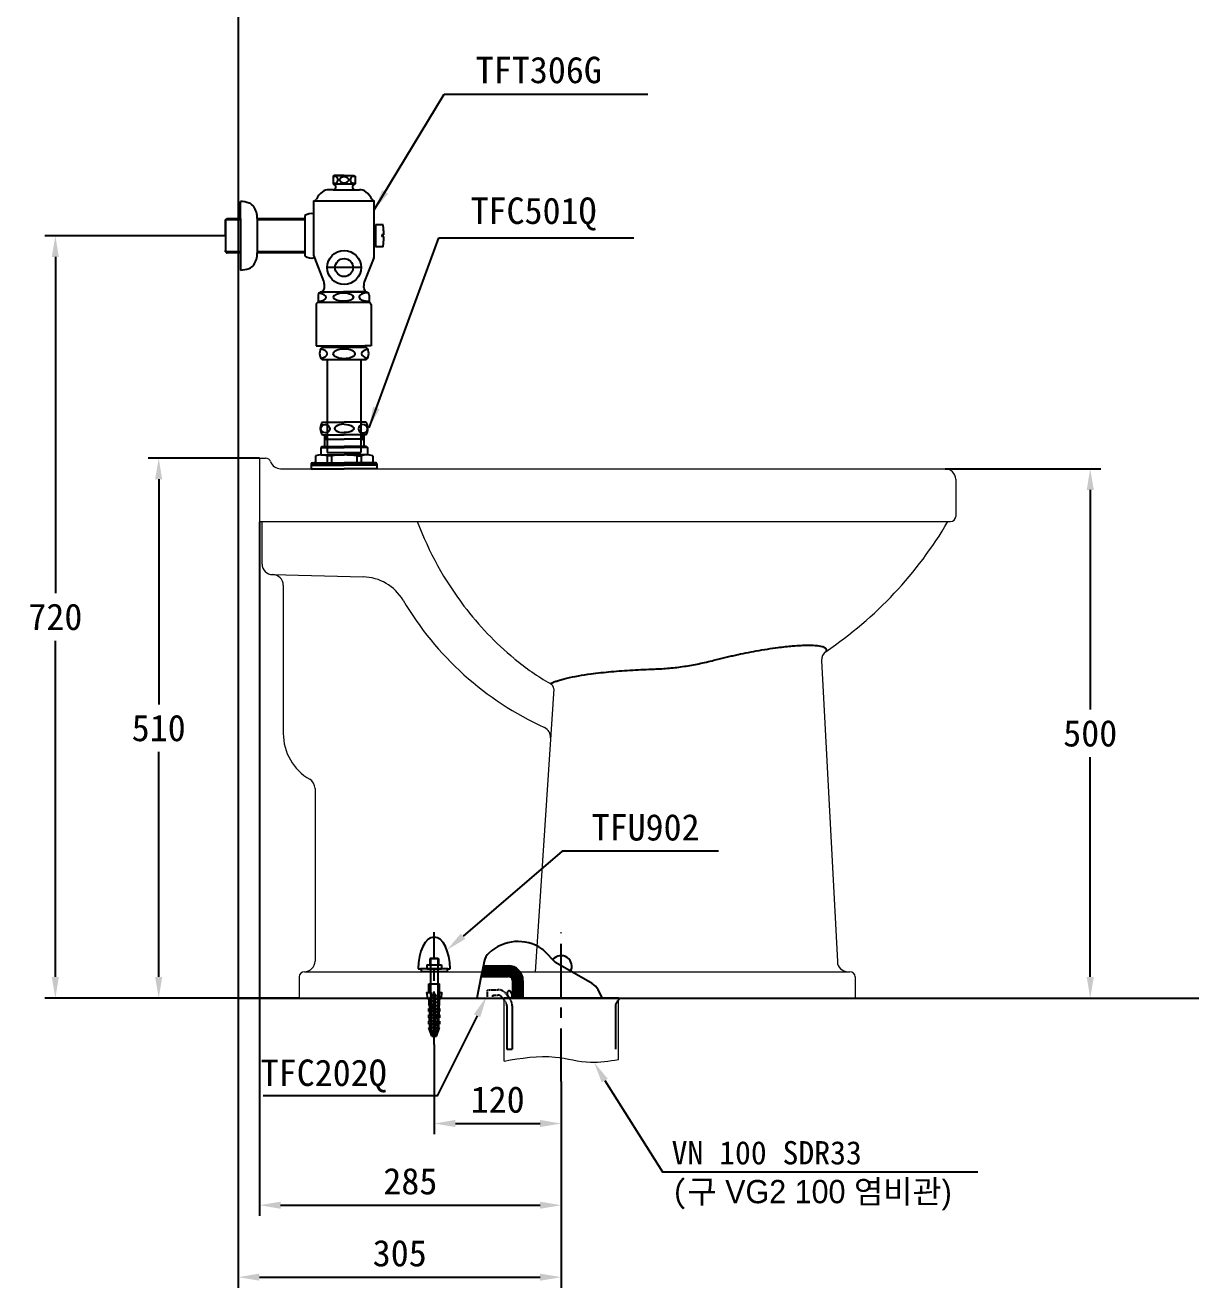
# Model space of a CAD drawing. Extents: x 5890 to 8092, y -47 to 2243.
# Drawn here: x 5890 to 6991, y -47 to 1146 of the extents above; entities that cross this region are included whole.
import ezdxf

# ---------------------------------------------------------------- set-up
doc = ezdxf.new("R2010")
doc.units = 0
doc.header["$LTSCALE"] = 20
doc.header["$MEASUREMENT"] = 0
for name, pattern in [('CENTER', [2, 1.25, -0.25, 0.25, -0.25]), ('HIDDEN', [0.375, 0.25, -0.125]), ('HIDDEN2', [0.1875, 0.125, -0.0625])]:
    doc.linetypes.add(name, pattern=pattern)
doc.layers.get('0').update_dxf_attribs({"linetype": 'CONTINUOUS'})
doc.layers.get('DEFPOINTS').update_dxf_attribs({"linetype": 'CONTINUOUS'})
for name, color, linetype in [('1', 1, 'CONTINUOUS'), ('2', 2, 'CONTINUOUS'), ('3', 3, 'CONTINUOUS'), ('4', 4, 'CONTINUOUS'), ('6', 6, 'CONTINUOUS'), ('CENTER', 2, 'CENTER'), ('DIM', 3, 'CONTINUOUS'), ('FAUCET', 4, 'CONTINUOUS'), ('새 레이어1', 8, 'CONTINUOUS')]:
    doc.layers.add(name, color=color, linetype=linetype)
doc.styles.add('ROMANS', font='ROMANS')
doc.dimstyles.get("Standard").update_dxf_attribs({"dimtxt": 2.5, "dimasz": 2, "dimexe": 2, "dimexo": 1, "dimgap": 1.5, "dimtad": 1, "dimdec": 0, "dimlfac": 10, "dimrnd": 0.5, "dimzin": 0, "dimdsep": 46, "dimtxsty": 'Standard', "dimcen": 0, "dimclrt": 2, "dimadec": 0, "dimazin": 0, "dimtfac": 1, "dimtdec": 0, "dimtmove": 0, "dimatfit": 3, "dimfxl": 0, "dimtolj": 1, "dimtzin": 0, "dimarcsym": 0})

# ---------------------------------------------------------------- blocks, each defined once
blk = doc.blocks.new('*X16')
at = {"color": 0}
for p, q in [((1041.4, 975), (1072.4, 975)), ((1041.6, 976), (1070.5, 976)), ((1041.8, 977), (1066.9, 977)), ((1040, 968), (1078.1, 968)), ((1040.2, 969), (1077.7, 969)), ((1040.4, 970), (1077.2, 970)), ((1040.6, 971), (1076.6, 971)), ((1040.8, 972), (1075.8, 972)), ((1041, 973), (1074.9, 973)), ((1041.2, 974), (1073.8, 974)), ((1066, 967), (1078.4, 967)), ((1067.8, 966), (1078.7, 966)), ((1068.5, 965), (1078.9, 965)), ((1068.9, 964), (1079, 964)), ((1069, 963), (1079, 963)), ((1069, 962), (1079, 962)), ((1069, 961), (1079, 961)), ((1069, 960), (1079, 960)), ((1069, 959), (1079, 959)), ((1069, 958), (1079, 958)), ((1069, 957), (1079, 957)), ((1069, 956), (1079, 956)), ((1069, 955), (1079, 955)), ((1069, 954), (1079, 954)), ((1069, 953), (1079, 953)), ((1069, 952), (1079, 952)), ((1069, 951), (1079, 951)), ((1069, 950), (1079, 950)), ((1069, 949), (1079, 949)), ((1069, 948), (1079, 948)), ((1069, 947), (1079, 947))]:
    blk.add_line(p, q, dxfattribs=at)
blk = doc.blocks.new('*D17')
at = {"layer": '3', "color": 3, "lineweight": -2}
for p, q in [((6111.6, 676.7), (6111.6, 21.2)), ((6396.6, 148), (6396.6, 21.2)), ((6131.6, 31.2), (6376.6, 31.2))]:
    blk.add_line(p, q, dxfattribs=at)
at = {"layer": '3', "color": 3}
for points in [[(6131.6, 34.5), (6131.6, 27.8), (6111.6, 31.2)], [(6376.6, 34.5), (6376.6, 27.8), (6396.6, 31.2)]]:
    blk.add_solid(points, dxfattribs=at)
at = {"layer": 'DEFPOINTS', "color": 0}
for p in [(6111.6, 676.7), (6396.6, 148), (6396.6, 31.2)]:
    blk.add_point(p, dxfattribs=at)
at = {"layer": '3', "color": 2, "insert": (6254.1, 53.7), "char_height": 25, "attachment_point": 5}
blk.add_mtext('\\A1;285', dxfattribs=at)
blk = doc.blocks.new('*D18')
at = {"layer": '3', "color": 3, "lineweight": -2}
for p, q in [((6759.1, 726.7), (6906.1, 726.7)), ((6896.1, 706.7), (6896.1, 499.2)), ((6896.1, 246.7), (6896.1, 454.2)), ((6674.1, 226.7), (6906.1, 226.7))]:
    blk.add_line(p, q, dxfattribs=at)
at = {"layer": '3', "color": 3}
for points in [[(6892.8, 706.7), (6899.5, 706.7), (6896.1, 726.7)], [(6892.8, 246.7), (6899.5, 246.7), (6896.1, 226.7)]]:
    blk.add_solid(points, dxfattribs=at)
at = {"layer": 'DEFPOINTS', "color": 0}
for p in [(6759.1, 726.7), (6674.1, 226.7), (6896.1, 226.7)]:
    blk.add_point(p, dxfattribs=at)
at = {"layer": '3', "color": 2, "insert": (6896.1, 476.7), "char_height": 25, "attachment_point": 5}
blk.add_mtext('\\A1;500', dxfattribs=at)
blk = doc.blocks.new('*D19')
at = {"layer": '3', "color": 3, "lineweight": -2}
for p, q in [((6111.6, 736.7), (6006.5, 736.7)), ((6016.5, 716.7), (6016.5, 504.2)), ((6016.5, 246.7), (6016.5, 459.2)), ((6149.1, 226.7), (6006.5, 226.7))]:
    blk.add_line(p, q, dxfattribs=at)
at = {"layer": '3', "color": 3}
for points in [[(6013.1, 716.7), (6019.8, 716.7), (6016.5, 736.7)], [(6013.1, 246.7), (6019.8, 246.7), (6016.5, 226.7)]]:
    blk.add_solid(points, dxfattribs=at)
at = {"layer": 'DEFPOINTS', "color": 0}
for p in [(6111.6, 736.7), (6016.5, 226.7), (6149.1, 226.7)]:
    blk.add_point(p, dxfattribs=at)
at = {"layer": '3', "color": 2, "insert": (6016.5, 481.7), "char_height": 25, "attachment_point": 5}
blk.add_mtext('\\A1;510', dxfattribs=at)
blk = doc.blocks.new('*D20')
at = {"layer": '3', "color": 3, "lineweight": -2}
for p, q in [((6079.6, 946.7), (5908.9, 946.7)), ((5918.9, 926.7), (5918.9, 609.2)), ((5918.9, 246.7), (5918.9, 564.2)), ((6063.7, 226.7), (5908.9, 226.7))]:
    blk.add_line(p, q, dxfattribs=at)
at = {"layer": '3', "color": 3}
for points in [[(5915.5, 926.7), (5922.2, 926.7), (5918.9, 946.7)], [(5915.5, 246.7), (5922.2, 246.7), (5918.9, 226.7)]]:
    blk.add_solid(points, dxfattribs=at)
at = {"layer": 'DEFPOINTS', "color": 0}
for p in [(6079.6, 946.7), (5918.9, 226.7), (6063.7, 226.7)]:
    blk.add_point(p, dxfattribs=at)
at = {"layer": '3', "color": 2, "insert": (5918.9, 586.7), "char_height": 25, "attachment_point": 5}
blk.add_mtext('\\A1;720', dxfattribs=at)
blk = doc.blocks.new('*D23')
at = {"layer": '3', "color": 3, "lineweight": -2}
for p, q in [((6276.6, 183.1), (6276.6, 98.3)), ((6396.6, 148), (6396.6, 98.3)), ((6296.6, 108.3), (6376.6, 108.3))]:
    blk.add_line(p, q, dxfattribs=at)
at = {"layer": '3', "color": 3}
for points in [[(6296.6, 111.7), (6296.6, 105), (6276.6, 108.3)], [(6376.6, 111.7), (6376.6, 105), (6396.6, 108.3)]]:
    blk.add_solid(points, dxfattribs=at)
at = {"layer": 'DEFPOINTS', "color": 0}
for p in [(6276.6, 183.1), (6396.6, 148), (6396.6, 108.3)]:
    blk.add_point(p, dxfattribs=at)
at = {"layer": '3', "color": 2, "insert": (6336.6, 130.8), "char_height": 25, "attachment_point": 5}
blk.add_mtext('\\A1;120', dxfattribs=at)
blk = doc.blocks.new('*D25')
at = {"layer": '3', "color": 3, "lineweight": -2}
for p, q in [((6091.6, 226.7), (6091.6, -46.8)), ((6396.6, 148), (6396.6, -46.8)), ((6111.6, -36.8), (6376.6, -36.8))]:
    blk.add_line(p, q, dxfattribs=at)
at = {"layer": '3', "color": 3}
for points in [[(6111.6, -33.4), (6111.6, -40.1), (6091.6, -36.8)], [(6376.6, -33.4), (6376.6, -40.1), (6396.6, -36.8)]]:
    blk.add_solid(points, dxfattribs=at)
at = {"layer": 'DEFPOINTS', "color": 0}
for p in [(6091.6, 226.7), (6396.6, 148), (6396.6, -36.8)]:
    blk.add_point(p, dxfattribs=at)
at = {"layer": '3', "color": 2, "insert": (6244.1, -14.3), "char_height": 25, "attachment_point": 5}
blk.add_mtext('\\A1;305', dxfattribs=at)

msp = doc.modelspace()

# ---------------------------------------------------------------- linework, layer by layer
at = {"linetype": 'Continuous', "lineweight": 0}
for p, q in [((6111.58836, 736.72805), (6111.58836, 676.72575)), ((6111.58836, 736.72805), (6117.44623, 736.72805)), ((6131.58836, 726.72805), (6759.08839, 726.72805)), ((6769.08839, 716.72805), (6769.08837, 681.72805)), ((6111.58836, 676.72575), (6764.08837, 676.72805)), ((6114.08836, 636.72962), (6114.08836, 676.72576)), ((6124.21368, 626.72726), (6209.5945, 624.61213)), ((6134.08836, 616.72805), (6134.08836, 476.72805)), ((6642.40675, 545.55595), (6657.30897, 261.20469)), ((6389.49906, 518.701), (6372.00672, 251.72805)), ((6164.08836, 424.76652), (6164.08836, 261.72805)), ((6154.08836, 251.72805), (6669.08836, 251.72805)), ((6149.08836, 246.72805), (6149.08836, 226.72805)), ((6674.08836, 246.72805), (6674.08836, 226.72805)), ((6149.08836, 226.72805), (6674.08836, 226.72805))]:
    msp.add_line(p, q, dxfattribs=at)
for p, q in [((6273.26486, 264.32805), (6272.58836, 263.93747)), ((6272.58836, 263.93747), (6272.58836, 258.32805)), ((6280.58836, 263.93747), (6272.58836, 263.93747)), ((6273.26486, 264.32805), (6279.91186, 264.32805)), ((6279.91186, 264.32805), (6280.58836, 263.93747)), ((6280.58836, 263.93747), (6280.58836, 258.32805)), ((6261.58837, 254.32805), (6263.58836, 254.32805)), ((6289.58836, 254.32805), (6263.58836, 254.32805)), ((6288.88836, 254.32805), (6264.28836, 254.32805)), ((6264.28836, 254.32805), (6264.28836, 251.72805)), ((6288.88836, 251.72805), (6264.28836, 251.72805)), ((6269.66016, 258.32805), (6283.51657, 258.32805)), ((6269.66016, 258.32805), (6269.66016, 254.32805)), ((6269.66016, 254.32805), (6283.51657, 254.32805)), ((6273.12426, 258.32805), (6273.12426, 254.32805)), ((6273.18836, 254.32805), (6273.18836, 229.32805)), ((6279.98836, 254.32805), (6279.98836, 229.32805)), ((6280.05247, 258.32805), (6280.05247, 254.32805)), ((6283.51657, 258.32805), (6283.51657, 254.32805)), ((6288.88836, 254.32805), (6288.88836, 251.72805)), ((6289.58836, 254.32805), (6291.58836, 254.32805)), ((6272.4882, 227.46836), (6273.38836, 227.55843)), ((6280.68836, 225.12438), (6272.4882, 227.46836)), ((6273.18836, 229.32805), (6279.98836, 229.32805)), ((6273.38836, 229.32805), (6273.38836, 197.32805)), ((6280.68836, 228.24041), (6276.88339, 229.32805)), ((6279.78836, 229.32805), (6279.78836, 197.32805)), ((6279.78836, 228.10746), (6280.68836, 228.24041)), ((6272.4882, 224.35232), (6273.38836, 224.4424)), ((6280.68836, 222.00835), (6272.4882, 224.35232)), ((6272.4882, 221.23629), (6273.38836, 221.32636)), ((6280.68836, 218.89231), (6272.4882, 221.23629)), ((6272.4882, 218.12025), (6273.38836, 218.21033)), ((6280.68836, 215.77628), (6272.4882, 218.12025)), ((6272.4882, 215.00422), (6273.38836, 215.09429)), ((6280.68836, 212.66024), (6272.4882, 215.00422)), ((6279.78836, 224.99143), (6280.68836, 225.12438)), ((6279.78836, 221.87539), (6280.68836, 222.00835)), ((6279.78836, 218.75936), (6280.68836, 218.89231)), ((6279.78836, 215.64333), (6280.68836, 215.77628)), ((6272.4882, 211.88819), (6273.38836, 211.97826)), ((6280.68836, 209.54421), (6272.4882, 211.88819)), ((6272.4882, 208.77215), (6273.38836, 208.86223)), ((6280.68836, 206.42818), (6272.4882, 208.77215)), ((6272.4882, 205.65612), (6273.38836, 205.74619)), ((6280.68836, 203.31214), (6272.4882, 205.65612)), ((6279.78836, 212.52729), (6280.68836, 212.66024)), ((6279.78836, 209.41126), (6280.68836, 209.54421)), ((6279.78836, 206.29522), (6280.68836, 206.42818)), ((6279.78836, 203.17919), (6280.68836, 203.31214)), ((6272.4882, 202.54008), (6273.38836, 202.63016)), ((6280.68836, 200.19611), (6272.4882, 202.54008)), ((6272.4882, 199.42405), (6273.38836, 199.51412)), ((6280.68836, 197.08007), (6272.4882, 199.42405)), ((6273.02798, 196.11437), (6273.90865, 196.18992)), ((6279.57595, 194.27566), (6273.02798, 196.11437)), ((6276.58836, 190.32805), (6273.38836, 197.32805)), ((6274.66224, 192.53942), (6275.54291, 192.61497)), ((6278.31353, 191.51412), (6274.66224, 192.53942)), ((6279.78836, 197.32805), (6276.58836, 190.32805)), ((6277.08228, 191.40849), (6278.31353, 191.51412)), ((6278.3447, 194.17003), (6279.57595, 194.27566)), ((6279.60162, 196.91953), (6280.68836, 197.08007)), ((6279.78836, 200.06316), (6280.68836, 200.19611))]:
    msp.add_line(p, q)
at = {"color": 7}
for p, q in [((6391.09238, 260.54154), (6380.76293, 271.23968)), ((6323.1889, 257.85624), (6321.13235, 247.82062)), ((6323.91239, 261.3868), (6323.1889, 257.85624)), ((6323.1889, 257.33743), (6346.41025, 257.33743)), ((6425.67668, 240.60222), (6391.09238, 260.54154)), ((6321.13235, 247.82062), (6316.80997, 226.72805)), ((6321.13235, 247.3018), (6346.41025, 247.3018)), ((6350.4245, 243.28755), (6350.4245, 226.74581)), ((6360.46012, 243.28755), (6360.46012, 226.74581)), ((6435.60144, 226.74581), (6431.47653, 234.57664))]:
    msp.add_line(p, q, dxfattribs=at)
at = {"ltscale": 0.4}
for p, q in [((6271.63836, 240.3736), (6281.53836, 240.3736)), ((6271.63836, 232.1236), (6271.63836, 240.3736)), ((6281.53836, 219.9136), (6281.53836, 240.3736)), ((6269.32836, 232.1236), (6270.19461, 226.3486)), ((6269.32836, 232.1236), (6273.87446, 232.1236)), ((6273.94836, 232.1236), (6273.08211, 226.3486)), ((6277.41336, 230.8861), (6275.76336, 230.8861)), ((6275.76336, 230.8861), (6275.76336, 191.6986)), ((6277.41336, 191.6986), (6277.41336, 230.8861)), ((6281.53836, 232.1236), (6283.84836, 232.1236)), ((6283.84836, 232.1236), (6282.98211, 226.3486)), ((6270.19461, 226.3486), (6273.08211, 226.3486)), ((6271.63836, 226.3486), (6271.63836, 219.9136)), ((6271.63836, 219.9136), (6275.76336, 219.9136)), ((6271.63836, 213.9736), (6271.63836, 216.9436)), ((6271.63836, 216.9436), (6275.76336, 216.9436)), ((6272.17888, 219.9136), (6272.18315, 216.9436)), ((6277.41336, 219.9136), (6281.53836, 219.9136)), ((6277.41336, 216.9436), (6281.53836, 216.9436)), ((6281.00496, 219.9136), (6281.00496, 216.9436)), ((6281.53836, 226.3486), (6282.98211, 226.3486)), ((6281.53836, 216.9436), (6281.53836, 213.9736)), ((6275.76336, 213.9736), (6271.63836, 213.9736)), ((6271.63836, 208.0336), (6271.63836, 211.0036)), ((6271.63836, 211.0036), (6275.76336, 211.0036)), ((6275.76336, 208.0336), (6271.63836, 208.0336)), ((6271.63836, 202.0936), (6271.63836, 205.0636)), ((6271.63836, 205.0636), (6275.76336, 205.0636)), ((6272.18741, 213.9736), (6272.19168, 211.0036)), ((6272.20021, 205.0636), (6272.19595, 208.0336)), ((6281.53836, 213.9736), (6277.41336, 213.9736)), ((6277.41336, 211.0036), (6281.53836, 211.0036)), ((6281.53836, 208.0336), (6277.41336, 208.0336)), ((6277.41336, 205.0636), (6281.53836, 205.0636)), ((6280.98363, 205.0636), (6280.98789, 208.0336)), ((6280.99643, 213.9736), (6280.99216, 211.0036)), ((6281.53836, 211.0036), (6281.53836, 208.0336)), ((6281.53836, 205.0636), (6281.53836, 202.0936)), ((6275.76336, 202.0936), (6271.63836, 202.0936)), ((6274.44336, 190.8736), (6271.63836, 199.1236)), ((6275.76336, 199.1236), (6271.63836, 199.1236)), ((6272.20448, 202.0936), (6272.20875, 199.1236)), ((6275.43336, 190.8736), (6274.44336, 190.8736)), ((6274.44336, 190.8736), (6278.73336, 190.8736)), ((6275.76336, 191.6986), (6277.41336, 191.6986)), ((6281.53836, 202.0936), (6277.41336, 202.0936)), ((6277.41336, 199.1236), (6281.53836, 199.1236)), ((6277.74336, 190.8736), (6278.73336, 190.8736)), ((6278.73336, 190.8736), (6281.53836, 199.1236)), ((6280.97509, 199.1236), (6280.97936, 202.0936))]:
    msp.add_line(p, q, dxfattribs=at)
at = {"color": 7, "linetype": 'HIDDEN', "ltscale": 0.15}
for p, q in [((6326.95103, 234.71184), (6336.57214, 234.71184)), ((6326.95103, 226.74581), (6326.95103, 234.71184)), ((6331.96884, 229.69402), (6336.57214, 229.69402)), ((6331.96884, 226.74581), (6331.96884, 229.69402)), ((6340.62729, 227.63158), (6344.37512, 222.48908)), ((6344.68244, 230.58695), (6348.43027, 225.44445)), ((6451.90389, 226.74581), (6448.80161, 222.48908))]:
    msp.add_line(p, q, dxfattribs=at)
at = {"color": 3, "linetype": 'Continuous', "lineweight": 0}
for p, q in [((6342.57764, 167.30592), (6342.57764, 226.72805)), ((6450.59909, 168.79846), (6450.59909, 226.72805))]:
    msp.add_line(p, q, dxfattribs=at)
at = {"color": 7, "linetype": 'HIDDEN2', "ltscale": 0.17}
for p, q in [((6345.33779, 219.53371), (6345.33779, 178.5762)), ((6350.3556, 219.53371), (6350.3556, 178.5762)), ((6447.83894, 219.53371), (6447.83894, 178.5762))]:
    msp.add_line(p, q, dxfattribs=at)
at = {"color": 7}
msp.add_lwpolyline([(6345.75459, 229.49837, 0.0621308276), (6346.384, 228.17977, 0.0753600164), (6347.17964, 227.27239, 0.107055245), (6348.18273, 226.74098, 0.1498887269), (6349.00209, 226.76038, 0.1498887269), (6349.6697, 227.2358, 0.107055245), (6350.15437, 228.26228, 0.0753600164), (6350.24768, 229.46548, 0.0621308276), (6349.9615, 230.8983, 0.0621308276), (6349.3321, 232.2169, 0.0753600164), (6348.53645, 233.12428, 0.107055245), (6347.53336, 233.65569, 0.1498887269), (6346.71401, 233.63628, 0.1498887269), (6346.04639, 233.16087, 0.107055245), (6345.56172, 232.13438, 0.0753600164), (6345.46841, 230.93119, 0.0621308276)], format="xyb", close=True, dxfattribs=at)
at = {"linetype": 'Continuous', "lineweight": 0}
for centre, radius, start, end in [((6117.44623, 731.72805), 5, 19.47122063, 90), ((6131.58836, 736.72805), 10, 199.47122063, 270), ((6759.08839, 716.72805), 10, 0, 90.00000941), ((6764.08837, 681.72805), 5, 270.00020198, 359.99995608), ((6557.93337, 789.00262), 317.74193, 200.69278454, 217.17134445), ((6433.87769, 868.99311), 380, 304.07733609, 329.6048534), ((6124.08836, 636.72497), 10, 179.97337782, 270), ((6124.08836, 616.72497), 10, 0, 90), ((6208.48006, 579.62593), 45, 30.62732976, 88.580905), ((6505.58059, 755.0006), 300, 210.54722558, 245.39184835), ((6543.79603, 778.28294), 300, 217.17134445, 230.30156992), ((6652.39914, 545.96311), 10, 124.07733609, 182.99999962), ((6508.51868, 736.22838), 245.1085, 230.4339644, 240.09406513), ((6384.50976, 519.02791), 5, 356.25128154, 65.97182011), ((6376.49345, 473.15577), 10, 356.25128154, 65.39184835), ((6184.08836, 476.72805), 50, 180, 240), ((6154.08836, 424.76652), 10, 0, 60), ((6154.08836, 246.72805), 5, 90, 180), ((6154.08836, 261.72805), 10, 270, 0), ((6667.29526, 261.72805), 10, 183, 270), ((6669.08836, 246.72805), 5, 0, 90)]:
    msp.add_arc(centre, radius, start, end, dxfattribs=at)
at = {"color": 7}
for centre, radius, start, end in [((6355.80649, 240.04984), 40.14249, 55.73109334, 133.11382652), ((6338.65937, 258.36478), 15.05343, 133.11382652, 168.41903051), ((6369.93358, 260.78353), 15.05343, 43.99550901, 55.73109334), ((6346.41025, 243.28755), 14.04987, 0, 90), ((6346.41025, 243.28755), 4.01425, 0, 90), ((6418.15787, 227.56101), 15.05343, 27.77812615, 60.03472876)]:
    msp.add_arc(centre, radius, start, end, dxfattribs=at)
at = {"color": 2}
msp.add_arc((6396.58836, 256.74581), 10.03562, 330.00031181, 141.53781911, dxfattribs=at)
at = {"color": 7, "linetype": 'HIDDEN', "ltscale": 0.15}
for centre, radius, start, end in [((6336.57214, 224.67621), 10.03562, 36.08435624, 90), ((6336.57214, 224.67621), 5.01781, 36.08435624, 90), ((6340.31997, 219.53371), 5.01781, 0, 36.08435624), ((6340.31997, 219.53371), 10.03562, 0, 36.08435624)]:
    msp.add_arc(centre, radius, start, end, dxfattribs=at)
at = {"color": 7, "linetype": 'HIDDEN'}
msp.add_arc((6452.85676, 219.53371), 5.01781, 143.91564376, 180, dxfattribs=at)
for centre, start_param, end_param in [((6276.58837, 254.32805), 3.1415928756, 4.712388919), ((6276.58836, 254.32805), 1.5707963882, 3.1415924315)]:
    msp.add_ellipse(centre, major_axis=(0, -30), ratio=0.5, start_param=start_param, end_param=end_param)
at = {"color": 3, "linetype": 'Continuous', "lineweight": 0}
msp.add_spline([(6342.57764, 167.30592), (6390.8948, 171.14153), (6424.1483, 166.17539), (6450.59909, 168.79846)], degree=3, dxfattribs=at)
at = {"layer": '1', "color": 95, "linetype": 'Continuous'}
for points, knots in [([(6114.08836, 636.72962), (6114.10932, 636.7294), (6114.12136, 636.72927), (6114.13607, 636.72912), (6114.15346, 636.72894), (6114.17352, 636.72873), (6114.19625, 636.72849), (6114.22165, 636.72823), (6114.24972, 636.72793), (6114.28045, 636.72761), (6114.3139, 636.72726), (6114.34982, 636.72689), (6114.37602, 636.72661), (6114.38912, 636.72648)], [0, 0, 0, 0, 0.3333332545, 0.399999912, 0.4666665724, 0.533333236, 0.5999999033, 0.6666665744, 0.7333332498, 0.7999999297, 0.8666666145, 0.9333333045, 1, 1, 1, 1]), ([(6646.73728, 556.09065), (6646.73859, 556.05912), (6646.7412, 555.99608), (6646.74496, 555.90484), (6646.74861, 555.81606), (6646.75215, 555.72998), (6646.75558, 555.64654), (6646.7589, 555.56574), (6646.76211, 555.48759), (6646.76521, 555.41207), (6646.76821, 555.33919), (6646.77111, 555.26895), (6646.7739, 555.20133), (6646.77658, 555.13635), (6646.77916, 555.07399), (6646.78163, 555.01426), (6646.78399, 554.95715), (6646.78623, 554.90266), (6646.78836, 554.85079), (6646.79092, 554.78823), (6646.79376, 554.71806), (6646.79671, 554.64424), (6646.7993, 554.57911), (6646.80155, 554.52268), (6646.80346, 554.47493), (6646.80503, 554.43587), (6646.80628, 554.40545), (6646.80717, 554.38387), (6646.8077, 554.3714), (6646.8079, 554.3668)], [0, 0, 0, 0, 0.0279254226, 0.0558291734, 0.0837123772, 0.1115761641, 0.1394216685, 0.1672500294, 0.1950623905, 0.2228598993, 0.2506437078, 0.2784149717, 0.3061748508, 0.3339245083, 0.3616651111, 0.3893978296, 0.4171238371, 0.4448443102, 0.4725604284, 0.500273374, 0.5504592708, 0.6005784115, 0.6506380152, 0.7006453303, 0.7506076317, 0.8005322178, 0.8504264065, 0.9002975327, 1, 1, 1, 1])]:
    msp.add_open_spline(points, degree=3, knots=knots, dxfattribs=at)
at = {"layer": '1', "color": 0, "linetype": 'Continuous'}
for points, knots in [([(6540.7938, 545.87159), (6542.49718, 546.30964), (6545.88617, 547.18118), (6550.95838, 548.42025), (6555.99818, 549.60363), (6566.05191, 551.86321), (6581.80382, 555.00872), (6597.50096, 557.43595), (6608.49816, 558.73644), (6618.78857, 559.7288), (6629.51453, 560.22168), (6637.31857, 559.86098), (6641.39892, 559.2699), (6643.72876, 558.69326), (6645.41321, 557.9689), (6646.49829, 557.11386), (6646.65732, 556.43298), (6646.73728, 556.09065)], [0, 0, 0, 0, 0.0315083149, 0.0626882039, 0.0937919304, 0.124947256, 0.2500451752, 0.3922237373, 0.4460298031, 0.4997151141, 0.6420876256, 0.7492067323, 0.7989583126, 0.8491870754, 0.898916055, 0.9491764458, 1, 1, 1, 1]), ([(6386.31309, 523.75728), (6386.89062, 524.03157), (6387.98885, 524.55315), (6389.75369, 525.27415), (6391.4316, 525.90138), (6393.81466, 526.71974), (6397.15577, 527.72758), (6403.4176, 529.33494), (6412.34552, 531.1561), (6423.41543, 532.86308), (6433.98076, 534.15733), (6443.72306, 535.14144), (6453.77029, 535.9715), (6463.99173, 536.64463), (6474.26172, 537.17537), (6481.12445, 537.40388), (6484.52611, 537.51715)], [0, 0, 0, 0, 0.0368386352, 0.0700522166, 0.0994871778, 0.1250116808, 0.187516769, 0.2496182431, 0.3771010891, 0.4991991505, 0.5854503927, 0.6707464752, 0.7549538528, 0.8379650136, 0.9196838399, 1, 1, 1, 1]), ([(6484.52611, 537.51715), (6486.88288, 537.60805), (6491.63491, 537.79133), (6498.72308, 538.35257), (6505.83128, 539.11358), (6515.1512, 540.39739), (6526.871, 542.46168), (6536.09412, 544.72056), (6540.7938, 545.87159)], [0, 0, 0, 0, 0.1241217195, 0.2502715544, 0.3741351911, 0.5003249371, 0.7453878778, 1, 1, 1, 1])]:
    msp.add_open_spline(points, degree=3, knots=knots, dxfattribs=at)
at = {"layer": '3'}
for p, q in [((6171.08836, 770.72805), (6191.58836, 770.72805)), ((6212.08836, 770.72805), (6191.58836, 770.72805)), ((6171.08836, 758.72805), (6191.58836, 758.72805)), ((6173.08836, 758.72805), (6173.08836, 748.22805)), ((6173.08836, 754.72805), (6191.58836, 754.72805)), ((6174.08836, 754.72805), (6173.08836, 753.47805)), ((6174.08836, 758.72805), (6174.08836, 754.72805)), ((6212.08836, 758.72805), (6191.58836, 758.72805)), ((6210.08836, 754.72805), (6191.58836, 754.72805)), ((6209.08836, 758.72805), (6209.08836, 754.72805)), ((6209.08836, 754.72805), (6210.08836, 753.47805)), ((6210.08836, 758.72805), (6210.08836, 748.22805)), ((6170.58836, 747.72805), (6169.58836, 746.72805)), ((6169.58836, 746.72805), (6191.58836, 746.72805)), ((6169.58836, 746.72805), (6169.58836, 739.72805)), ((6169.58836, 739.72805), (6191.58836, 739.72805)), ((6170.58836, 747.72805), (6191.58836, 747.72805)), ((6170.58836, 747.72805), (6170.58836, 747.72805)), ((6212.58836, 747.72805), (6191.58836, 747.72805)), ((6213.58836, 746.72805), (6191.58836, 746.72805)), ((6213.58836, 739.72805), (6191.58836, 739.72805)), ((6212.58836, 747.72805), (6213.58836, 746.72805)), ((6212.58836, 747.72805), (6212.58836, 747.72805)), ((6213.58836, 746.72805), (6213.58836, 739.72805)), ((6160.58836, 731.22805), (6160.58836, 726.72805)), ((6160.58836, 730.72805), (6191.58836, 730.72805)), ((6160.58836, 730.22805), (6191.58836, 730.22805)), ((6161.58836, 732.22805), (6163.58836, 732.22805)), ((6163.58836, 732.22805), (6191.58836, 732.22805)), ((6164.58836, 738.92297), (6164.58836, 733.22805)), ((6179.58836, 738.84162), (6175.58836, 738.84162)), ((6175.58836, 738.84162), (6175.58836, 732.22805)), ((6179.58836, 738.84162), (6179.58836, 732.22805)), ((6219.58836, 732.22805), (6191.58836, 732.22805)), ((6222.58836, 730.72805), (6191.58836, 730.72805)), ((6222.58836, 730.22805), (6191.58836, 730.22805)), ((6203.58836, 738.84162), (6203.58836, 732.22805)), ((6203.58836, 738.84162), (6207.58836, 738.84162)), ((6207.58836, 738.84162), (6207.58836, 732.22805)), ((6218.58836, 738.92297), (6218.58836, 733.22805)), ((6221.58836, 732.22805), (6219.58836, 732.22805)), ((6222.58836, 731.22805), (6222.58836, 726.72805)), ((6160.58836, 726.72805), (6191.58836, 726.72805)), ((6222.58836, 726.72805), (6191.58836, 726.72805)), ((6450.59909, 226.72805), (6342.57764, 226.72805)), ((6345.33779, 178.5762), (6350.3556, 178.5762))]:
    msp.add_line(p, q, dxfattribs=at)
at = {"layer": '3', "color": 3}
for p, q in [((6397.46294, 365.40962), (6303.83667, 285.17636)), ((6544.96294, 365.40962), (6397.46294, 365.40962))]:
    msp.add_line(p, q, dxfattribs=at)
at = {"layer": '3'}
for points in [[(6317.14606, 210.17987), (6279.40031, 134.47948), (6115.213, 134.47948)], [(6437.68793, 148.87868), (6492.32279, 62.57282), (6789.82279, 62.57282)]]:
    msp.add_lwpolyline(points, dxfattribs=at)
for centre, radius, start, end in [((6179.08836, 764.72805), 10, 143.13010235, 216.86989765), ((6204.08836, 764.72805), 10, 323.13010235, 36.86989765), ((6169.95975, 721.49253), 18.2393, 72.02523915, 107.12727962), ((6172.58836, 748.22805), 0.5, 270, 0), ((6191.58836, 658.06034), 81.66771, 90, 98.44945732), ((6191.58836, 658.06034), 81.66771, 81.55054268, 90), ((6213.21698, 721.49253), 18.2393, 72.87272038, 107.97476085), ((6210.58836, 748.22805), 0.5, 180, 270), ((6161.58836, 731.22805), 1, 90, 180), ((6163.58836, 733.22805), 1, 270, 0), ((6219.58836, 733.22805), 1, 180, 270), ((6221.58836, 731.22805), 1, 0, 90)]:
    msp.add_arc(centre, radius, start, end, dxfattribs=at)
msp.add_ellipse((6173.85916, 764.50182), major_axis=(-4.3189, 0), ratio=0.9179526791, dxfattribs=at)
msp.add_ellipse((6191.58836, 764.7635), major_axis=(-9.05575, 0), ratio=0.437793456, start_param=4.7123889804, end_param=7.853981634, dxfattribs=at)
at = {"layer": '3', "extrusion": (0, 0, -1)}
msp.add_ellipse((6191.58836, 764.7635), major_axis=(9.05575, 0), ratio=0.437793456, start_param=4.7123889804, end_param=7.853981634, dxfattribs=at)
msp.add_ellipse((6209.31757, 764.50182), major_axis=(4.3189, 0), ratio=0.9179526791, dxfattribs=at)
at = {"layer": '3', "color": 3}
for points in [[(6301.66764, 287.70746), (6306.0057, 282.64527), (6288.65011, 272.1622)], [(6434.81257, 147.19244), (6427.57048, 166.13085), (6440.56329, 150.56492)]]:
    msp.add_solid(points, dxfattribs=at)
at = {"layer": '3'}
msp.add_solid([(6314.16299, 211.66729), (6326.07057, 228.07828), (6320.12913, 208.69245)], dxfattribs=at)
at = {"layer": '4'}
for p, q in [((6182.58836, 1003.72805), (6181.19606, 1002.9242)), ((6181.19606, 1002.9242), (6181.19606, 995.86594)), ((6191.58836, 1003.72805), (6182.58836, 1003.72805)), ((6184.08836, 1003.72805), (6200.58836, 1003.72805)), ((6200.58836, 1003.72805), (6201.98067, 1002.9242)), ((6201.98067, 1002.9242), (6201.98067, 995.86594)), ((6181.28871, 990.22805), (6177.13763, 990.22805)), ((6181.19606, 995.86594), (6201.98067, 995.86594)), ((6181.19606, 995.86594), (6182.74133, 994.76272)), ((6181.19606, 995.86594), (6182.04099, 995.26272)), ((6181.28871, 990.22805), (6201.88802, 990.22805)), ((6201.98067, 995.86594), (6200.4354, 994.76272)), ((6201.98067, 995.86594), (6201.13574, 995.26272)), ((6201.88802, 990.22805), (6206.0391, 990.22805)), ((6093.58836, 962.97805), (6093.58836, 979.22805)), ((6163.08836, 927.69096), (6163.08836, 979.72805)), ((6163.08836, 979.7136), (6220.08836, 979.57139)), ((6220.08836, 979.57139), (6219.92177, 979.73799)), ((6220.08836, 927.69096), (6220.08836, 979.72805)), ((6079.58836, 961.82805), (6080.73836, 962.97805)), ((6093.58836, 961.82805), (6079.58836, 961.82805)), ((6079.58836, 946.72805), (6079.58836, 961.82805)), ((6079.58836, 961.82805), (6079.58836, 960.72805)), ((6079.58836, 960.72805), (6079.58836, 932.72805)), ((6080.73836, 962.97805), (6093.58836, 962.97805)), ((6093.58836, 962.97805), (6093.58836, 930.47805)), ((6109.5868, 962.97805), (6154.58836, 962.97805)), ((6109.5868, 962.97805), (6109.5868, 930.47805)), ((6154.58836, 961.82805), (6109.5868, 961.82805)), ((6154.58836, 961.82805), (6152.59651, 962.97805)), ((6154.58836, 965.72805), (6154.58836, 946.72805)), ((6221.31264, 957.12035), (6220.76115, 955.96718)), ((6228.31264, 957.12035), (6221.31264, 957.12035)), ((6221.31264, 957.12035), (6221.31264, 936.33574)), ((6154.58836, 946.72805), (6154.58836, 927.72805)), ((6227.08836, 947.47805), (6227.08836, 945.97805)), ((6229.08836, 947.47805), (6227.08836, 947.47805)), ((6229.08836, 945.97805), (6227.08836, 945.97805)), ((6079.58836, 932.72805), (6079.58836, 931.62805)), ((6079.58836, 931.62805), (6079.58836, 932.72805)), ((6093.58836, 931.62805), (6079.58836, 931.62805)), ((6079.58836, 931.62805), (6080.73836, 930.47805)), ((6093.58836, 930.47805), (6080.73836, 930.47805)), ((6093.58836, 930.47805), (6093.58836, 914.22805)), ((6154.58836, 931.62805), (6109.5868, 931.62805)), ((6154.58836, 930.47805), (6109.5868, 930.47805)), ((6154.58836, 931.62805), (6152.59651, 930.47805)), ((6221.31264, 936.33574), (6220.76115, 937.48892)), ((6228.31264, 936.33574), (6221.31264, 936.33574)), ((6163.44598, 925.83401), (6172.23008, 903.87375)), ((6219.73075, 925.83401), (6210.94664, 903.87375)), ((6208.739, 916.72805), (6175.33134, 916.72805)), ((6171.58836, 894.72805), (6172.68644, 896.62997)), ((6171.58836, 893.72805), (6171.58836, 894.72805)), ((6173.08836, 898.12997), (6173.08836, 899.41706)), ((6210.08836, 898.12997), (6210.08836, 899.41706)), ((6210.08836, 897.86202), (6210.08836, 898.22805)), ((6211.58836, 894.72805), (6210.35631, 896.86202)), ((6211.58836, 893.72805), (6211.58836, 894.72805)), ((6167.09516, 890.72805), (6167.09516, 883.72805)), ((6215.09516, 883.72805), (6167.09516, 883.72805)), ((6170.09516, 893.72805), (6191.09516, 893.72805)), ((6171.21591, 893.72805), (6171.36591, 893.72805)), ((6212.09516, 893.72805), (6191.09516, 893.72805)), ((6191.36591, 893.72805), (6211.90741, 893.72805)), ((6211.51591, 893.72805), (6211.36591, 893.72805)), ((6211.51591, 893.72805), (6211.90741, 893.72805)), ((6215.09516, 890.72805), (6215.09516, 883.72805)), ((6165.09516, 881.72805), (6165.09516, 842.72805)), ((6217.09516, 881.72805), (6217.09516, 842.72805)), ((6165.09516, 842.72805), (6211.09516, 842.72805)), ((6171.21591, 839.22805), (6170.8244, 839.22805)), ((6171.04686, 841.56152), (6212.12987, 841.56152)), ((6171.09516, 842.72805), (6171.09516, 841.56152)), ((6211.09516, 842.72805), (6211.09516, 841.56152)), ((6217.09516, 842.72805), (6211.09516, 842.72805)), ((6212.12987, 829.56152), (6171.04686, 829.56152)), ((6175.71336, 829.56152), (6175.71336, 741.9346)), ((6207.46336, 829.56152), (6207.46336, 741.9346)), ((6175.71336, 741.9346), (6207.46336, 741.9346))]:
    msp.add_line(p, q, dxfattribs=at)
for radius in [16, 8.5]:
    msp.add_circle((6191.58836, 916.72805), radius, dxfattribs=at)
for centre, radius, start, end in [((6182.61344, 999.50318), 3.24188, 244.07405947, 115.92594053), ((6200.56329, 999.50318), 3.24188, 64.07405947, 295.92594053), ((6177.13763, 980.22805), 10, 90, 127.82329918), ((6181.28871, 992.72805), 2.5, 270, 54.47560436), ((6201.88802, 992.72805), 2.5, 125.52439564, 270), ((6206.0391, 980.22805), 10, 52.17670082, 90), ((6092.08836, 949.26557), 30, 70.99286388, 87.13401602), ((6162.73734, 982.693), 3, 276.71940909, 333.43460418), ((6183.26991, 972.32899), 20, 127.82329918, 153.24982144), ((6199.90682, 972.32899), 20, 26.75017856, 52.17670082), ((6220.43939, 982.693), 3, 206.56539582, 263.28059091), ((6098.24389, 968.30621), 10, 37.19654919, 68.8073231), ((6089.58836, 963.22805), 20, 359.2837841, 33.79228837), ((6160.61348, 957.74695), 10, 75.67106971, 127.05), ((6219.58836, 956.52805), 1.3, 292.61986495, 334.44131347), ((6159.08836, 946.72805), 70, 4.42435579, 8.53777862), ((6159.08836, 946.72805), 70, 0.61385986, 4.42435579), ((6159.08836, 946.72805), 70, 355.57564421, 359.38614014), ((6089.58836, 930.22805), 20, 326.20771163, 0.7162159), ((6219.58836, 936.92805), 1.3, 25.55868653, 67.38013505), ((6159.08836, 946.72805), 70, 351.46222138, 355.57564421), ((6098.24389, 925.14988), 10, 291.1926769, 322.80345081), ((6160.61348, 935.70915), 10, 232.95, 285.88880981), ((6168.08836, 927.69096), 5, 180, 201.80140949), ((6215.08836, 927.69096), 5, 338.19859051, 360), ((6092.08836, 944.19052), 30, 272.86598398, 289.00713612), ((6161.08836, 899.41706), 12, 0, 21.80140949), ((6170.08836, 898.12997), 3, 330, 0), ((6222.08836, 899.41706), 12, 158.19859051, 180), ((6212.08836, 897.86202), 2, 180, 210), ((6167.09516, 881.72805), 2, 90, 180), ((6170.09516, 890.72805), 3, 90, 180), ((6212.09516, 890.72805), 3, 0, 90), ((6215.09516, 881.72805), 2, 0, 90), ((6176.33836, 835.56152), 8, 131.40962211, 228.59037789), ((6206.83836, 835.56152), 8, 311.40962211, 48.59037789)]:
    msp.add_arc(centre, radius, start, end, dxfattribs=at)
for centre, major_axis, ratio in [((6191.55864, 999.59837), (-4.14983, 0), 0.7405569885), ((6190.96868, 888.81661), (-9.40496, 0), 0.4196851309), ((6191.58836, 835.28021), (-10.23571, 0), 0.4590352453)]:
    msp.add_ellipse(centre, major_axis=major_axis, ratio=ratio, dxfattribs=at)
for centre, major_axis, ratio, start_param, end_param in [((6165.32685, 888.55051), (-9.40496, 0), 0.4196851309, 1.7599403664, 4.4691613738), ((6215.10217, 888.90531), (9.40496, 0), 0.4196851309, 1.6636307279, 4.7116435105), ((6165.37988, 835.28021), (10.23571, 0), 0.4590352453, -1.1301927018, 1.1640044958), ((6218.23918, 835.28021), (-10.23571, 0), 0.4590352453, -1.1216140804, 1.0883910713)]:
    msp.add_ellipse(centre, major_axis=major_axis, ratio=ratio, start_param=start_param, end_param=end_param, dxfattribs=at)
msp.add_point((6080.73836, 930.47805), dxfattribs=at)
at = {"layer": '6', "color": 5}
msp.add_lwpolyline([(8091.58836, 2104.22805), (6091.58836, 2104.22805), (6091.58836, 226.72805), (7968.30466, 226.72805), (7968.30466, 1226.72805)], dxfattribs=at)
at = {"layer": 'CENTER', "color": 1, "linetype": 'CENTER', "ltscale": 2}
for p, q in [((6276.58836, 183.07101), (6276.58836, 289.09517)), ((6396.58836, 148.01639), (6396.58836, 288.66768))]:
    msp.add_line(p, q, dxfattribs=at)
at = {"layer": 'DEFPOINTS', "color": 0, "linetype": 'ByBlock'}
msp.add_point((6321.13235, 247.3018), dxfattribs=at)
at = {"layer": 'DEFPOINTS', "color": 5, "linetype": 'ByBlock'}
for p in [(6272.4882, 199.42405), (6280.68836, 197.08007)]:
    msp.add_point(p, dxfattribs=at)
at = {"layer": 'DIM', "color": 5, "linetype": 'ByBlock', "lineweight": -2}
msp.add_line((6272.4882, 199.42405), (6272.4882, 199.42405), dxfattribs=at)
at = {"layer": '새 레이어1'}
for p, q in [((6273.26486, 264.32805), (6273.26486, 258.32805)), ((6279.91186, 264.32805), (6279.91186, 258.32805))]:
    msp.add_line(p, q, dxfattribs=at)

# ---------------------------------------------------------------- block references
at = {"color": 7, "xscale": 1.003562326168321, "yscale": 1.003562326166048, "zscale": 1.003562326165992}
msp.add_blockref('*X16', (5277.62177, -723.27234), dxfattribs=at)

# ---------------------------------------------------------------- texts
at = {"layer": '2', "attachment_point": 4, "style": 'ROMANS'}
for s, insert, char_height in [('{\\Ftxt|c129;T\\Ftxt|c0;F\\Ftxt|c129;T306G}', (6315.92619, 1103.09662), 25), ('{\\Ftxt|c129;T\\Ftxt|c0;FC\\Ftxt|c129;501Q}', (6310.91171, 967.22849), 25), ('{\\Ftxt|c129;T\\Ftxt|c0;FC202\\Ftxt|c129;Q}', (6112.79735, 153.13317), 25), ('{\\Ftxt|c129;VN 100 SDR33\\P(\\fGulim|b0|i0|c129|p50;구 VG2 100 염비관)}', (6500.82279, 59.07282), 22)]:
    msp.add_mtext(s, dxfattribs=dict(at, insert=insert, char_height=char_height))
at = {"layer": '3', "color": 2, "insert": (6476.21294, 387.90962), "char_height": 25, "attachment_point": 5}
msp.add_mtext('\\A1;TFU902', dxfattribs=at)

# ---------------------------------------------------------------- dimensions: what is measured, and where the dimension line sits
at = {"layer": '3'}
for base, p1, p2, picture, middle in [((5918.8644, 226.72805), (6079.58836, 946.72805), (6063.68741, 226.72805), '*D20', (5918.8644, 586.72805)), ((6016.45426, 226.72805), (6111.58836, 736.72805), (6149.08836, 226.72805), '*D19', (6016.45426, 481.72805)), ((6896.14926, 226.72805), (6759.08839, 726.72805), (6674.08836, 226.72805), '*D18', (6896.14926, 476.72805))]:
    dim = msp.add_linear_dim(base=base, p1=p1, p2=p2, angle=90, dimstyle='Standard', override={"dimtxt": 25, "dimasz": 20, "dimexe": 10, "dimexo": 0, "dimgap": 10, "dimtih": 1, "dimtoh": 1, "dimdec": 4, "dimlfac": 1, "dimzin": 8, "dimclrd": 3, "dimclre": 3, "dimtdec": 4, "dimarcsym": 1}, dxfattribs=at)
    dim.commit()
    dim.dimension.update_dxf_attribs({"geometry": picture, "text_midpoint": middle})
for base, p1, override, picture, middle in [((6396.58836, 31.1643), (6111.58836, 676.72575), {"dimtxt": 25, "dimasz": 20, "dimexe": 10, "dimexo": 0, "dimgap": 10, "dimdec": 4, "dimlfac": 1, "dimzin": 8, "dimclrd": 3, "dimclre": 3, "dimtdec": 4, "dimarcsym": 1}, '*D17', (6254.08836, 53.6643)), ((6396.58836, -36.77303), (6091.58836, 226.72805), {"dimtxt": 25, "dimasz": 20, "dimexe": 10, "dimexo": 0, "dimgap": 10, "dimtoh": 1, "dimdec": 4, "dimlfac": 1, "dimzin": 8, "dimclrd": 3, "dimclre": 3, "dimtdec": 4, "dimarcsym": 1}, '*D25', (6244.08836, -14.27303)), ((6396.58836, 108.34004), (6276.58836, 183.07101), {"dimtxt": 25, "dimasz": 20, "dimexe": 10, "dimexo": 0, "dimgap": 10, "dimdec": 4, "dimlfac": 1, "dimzin": 8, "dimclrd": 3, "dimclre": 3, "dimtdec": 4, "dimarcsym": 1}, '*D23', (6336.58836, 130.84004))]:
    dim = msp.add_linear_dim(base=base, p1=p1, p2=(6396.58836, 148.01639), dimstyle='Standard', override=override, dxfattribs=at)
    dim.commit()
    dim.dimension.update_dxf_attribs({"geometry": picture, "text_midpoint": middle})

# ---------------------------------------------------------------- leaders
at = {"layer": 'FAUCET', "color": 8, "annotation_type": 0, "has_hookline": 1, "hookline_direction": 0}
for points, text_width in [([(6220.08836, 971.09812), (6285.92619, 1080.59662), (6305.92619, 1080.59662)], 162.5), ([(6215.07388, 765.22999), (6280.91171, 944.72849), (6300.91171, 944.72849)], 154.16667)]:
    msp.add_leader(points, dimstyle='Standard', override={"dimtxt": 25, "dimasz": 20, "dimexe": 10, "dimexo": 0, "dimgap": 10, "dimdec": 4, "dimlfac": 1, "dimzin": 8, "dimclrd": 3, "dimclre": 3, "dimtdec": 4}, dxfattribs=dict(at, text_width=text_width))

doc.saveas('drawing.dxf')
